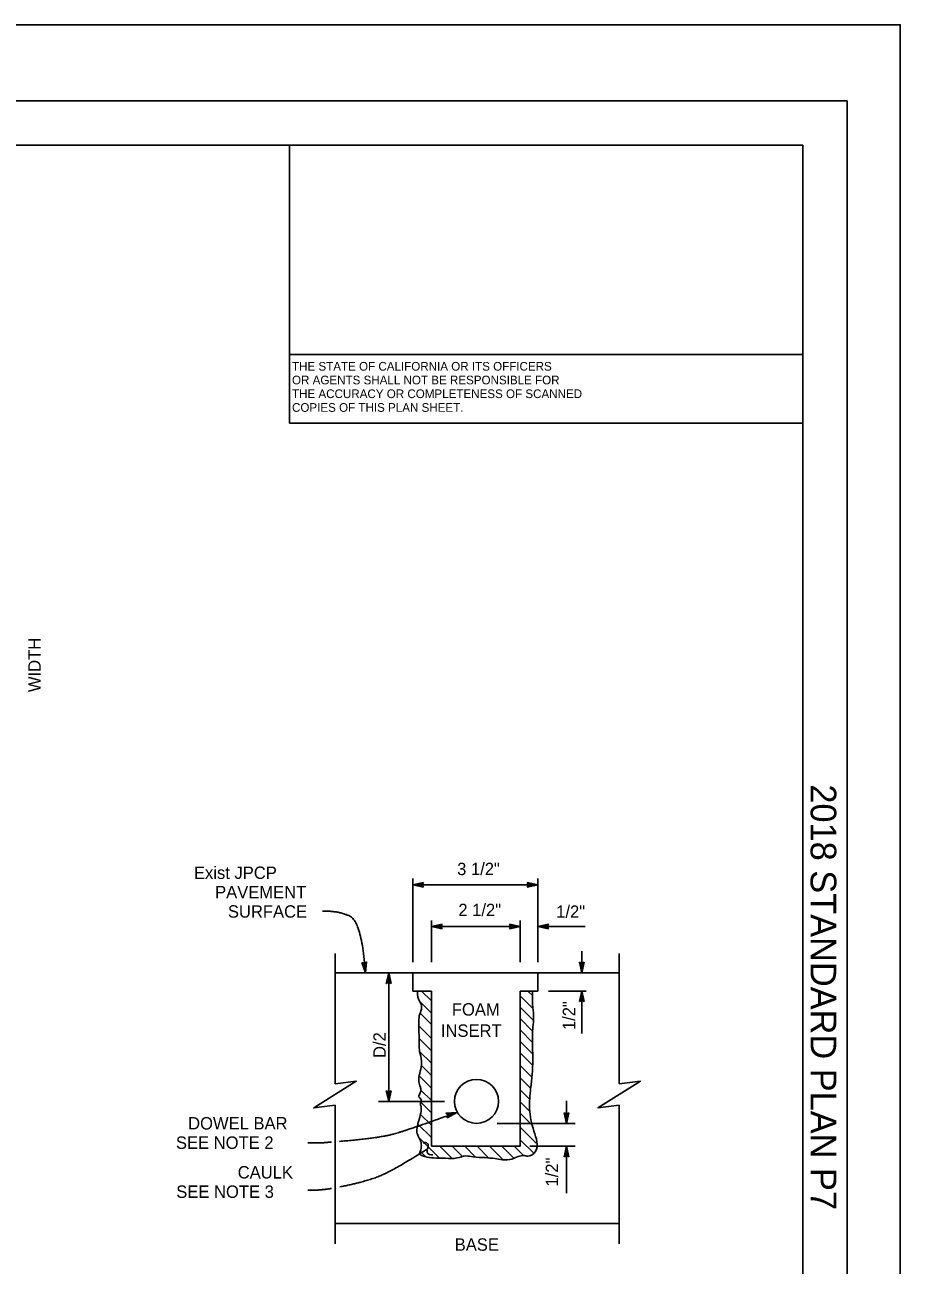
# Model space of a CAD drawing. Extents: x -893 to 867, y -474 to 712.
# Drawn here: x 372 to 867, y 12 to 712 of the extents above; entities that cross this region are included whole.
import ezdxf

# ---------------------------------------------------------------- set-up
doc = ezdxf.new("R2010")
doc.units = 0
for name, color, linetype in [('10 Sheet Format', 7, 'Continuous'), ('56 Stage 3 Anno', 7, 'Continuous'), ('57 Undefined', 7, 'Continuous'), ('58 Soundwalls', 7, 'Continuous'), ('60 Nongeo Data', 7, 'Continuous')]:
    doc.layers.add(name, color=color, linetype=linetype)

msp = doc.modelspace()

# ---------------------------------------------------------------- linework, layer by layer
at = {"layer": '10 Sheet Format'}
for p, q in [((-863.46, 668.96), (836.54, 668.96)), ((836.54, 668.96), (836.54, -431.04)), ((-813.45, 643.96), (811.55, 643.96)), ((521.56, 525.89), (521.56, 643.96)), ((811.55, -406.04), (811.55, 643.96)), ((811.55, 525.89), (521.56, 525.89)), ((521.56, 487.06), (521.56, 525.89)), ((811.55, 487.06), (521.56, 487.06))]:
    msp.add_line(p, q, dxfattribs=at)
for points in [[(-893.46, -474.04), (866.54, -474.04), (866.54, 711.96), (-893.46, 711.96)], [(-863.46, -431.04), (836.54, -431.04), (836.54, 668.96), (-863.46, 668.96)]]:
    msp.add_lwpolyline(points, close=True, dxfattribs=at)
at = {"layer": '56 Stage 3 Anno'}
for p, q in [((591.28, 182.7), (591.28, 229.94)), ((591.28, 226.43), (597.28, 227.76)), ((591.28, 226.43), (661.93, 226.43)), ((597.28, 225.09), (591.28, 226.43)), ((591.28, 226.43), (591.28, 226.43)), ((597.06, 225.44), (592.66, 226.43)), ((592.67, 226.43), (597.05, 227.4)), ((594.04, 226.43), (596.87, 227.05)), ((596.83, 225.8), (594.04, 226.43)), ((595.43, 226.43), (596.63, 226.69)), ((596.65, 226.15), (595.43, 226.43)), ((597.28, 227.76), (596.48, 226.43)), ((596.48, 226.43), (597.28, 225.09)), ((597.28, 227.76), (597.28, 227.76)), ((597.28, 225.09), (597.28, 225.09)), ((656.73, 226.43), (655.93, 227.77)), ((655.93, 227.77), (655.93, 227.77)), ((655.93, 227.77), (661.93, 226.43)), ((661.93, 226.43), (655.93, 225.1)), ((655.93, 225.1), (656.73, 226.43)), ((655.93, 225.1), (655.93, 225.1)), ((656.15, 227.41), (660.55, 226.43)), ((660.54, 226.42), (656.16, 225.46)), ((659.17, 226.43), (656.34, 225.8)), ((656.38, 227.05), (659.17, 226.43)), ((656.56, 226.71), (657.79, 226.43)), ((657.79, 226.43), (656.58, 226.16)), ((661.93, 182.7), (661.93, 229.94)), ((661.93, 226.43), (661.93, 226.43)), ((601.76, 182.7), (601.76, 206.32)), ((601.76, 202.89), (607.76, 204.22)), ((603.15, 202.89), (607.53, 203.86)), ((604.52, 202.89), (607.35, 203.51)), ((605.91, 202.88), (607.11, 203.15)), ((607.76, 204.22), (606.96, 202.89)), ((607.76, 204.22), (607.76, 204.22)), ((646.7, 202.89), (645.9, 204.23)), ((645.9, 204.23), (645.9, 204.23)), ((645.9, 204.23), (651.9, 202.89)), ((646.12, 203.87), (650.52, 202.89)), ((646.35, 203.51), (649.14, 202.89)), ((646.53, 203.17), (647.76, 202.89)), ((651.9, 182.7), (651.9, 206.32)), ((661.93, 202.89), (667.93, 204.22)), ((663.32, 202.89), (667.7, 203.86)), ((664.69, 202.89), (667.52, 203.51)), ((666.07, 202.89), (667.28, 203.15)), ((667.93, 204.22), (667.13, 202.89)), ((667.93, 204.22), (667.93, 204.22)), ((651.9, 202.89), (601.76, 202.89)), ((607.76, 201.55), (601.76, 202.89)), ((601.76, 202.89), (601.76, 202.89)), ((607.54, 201.9), (603.14, 202.89)), ((607.31, 202.26), (604.52, 202.89)), ((607.13, 202.61), (605.91, 202.88)), ((606.96, 202.89), (607.76, 201.55)), ((607.76, 201.55), (607.76, 201.55)), ((651.9, 202.89), (645.9, 201.56)), ((645.9, 201.56), (646.7, 202.89)), ((645.9, 201.56), (645.9, 201.56)), ((650.51, 202.89), (646.14, 201.92)), ((649.14, 202.89), (646.31, 202.26)), ((647.76, 202.89), (646.55, 202.62)), ((651.9, 202.89), (651.9, 202.89)), ((688.52, 202.89), (661.93, 202.89)), ((667.93, 201.55), (661.93, 202.89)), ((661.93, 202.89), (661.93, 202.89)), ((667.71, 201.91), (663.31, 202.89)), ((667.48, 202.26), (664.69, 202.89)), ((667.3, 202.61), (666.07, 202.89)), ((667.13, 202.89), (667.93, 201.55)), ((667.93, 201.55), (667.93, 201.55)), ((564.51, 176.79), (562.53, 182.61)), ((562.53, 182.61), (562.53, 182.61)), ((562.53, 182.61), (563.94, 181.96)), ((564.36, 178.17), (562.92, 182.42)), ((564.21, 179.54), (563.28, 182.28)), ((564.06, 180.91), (563.66, 182.08)), ((563.94, 181.96), (565.19, 182.9)), ((564.2, 182.16), (564.06, 180.91)), ((564.52, 182.38), (564.21, 179.54)), ((564.86, 182.65), (564.36, 178.16)), ((565.19, 182.9), (564.51, 176.79)), ((565.19, 182.9), (565.19, 182.9)), ((686.75, 176.79), (685.42, 182.79)), ((685.42, 182.79), (685.42, 182.79)), ((685.42, 182.79), (686.75, 181.99)), ((686.75, 178.18), (685.78, 182.56)), ((686.75, 179.56), (686.13, 182.38)), ((686.75, 180.94), (686.49, 182.15)), ((686.75, 176.79), (686.75, 189.03)), ((686.75, 181.99), (688.09, 182.79)), ((688.09, 182.79), (686.75, 176.79)), ((687.73, 182.58), (686.75, 178.17)), ((687.37, 182.34), (686.75, 179.56)), ((687.03, 182.17), (686.75, 180.94)), ((688.09, 182.79), (688.09, 182.79)), ((564.51, 176.79), (564.51, 176.79)), ((576.29, 170.79), (577.63, 176.79)), ((576.65, 171.01), (577.63, 175.41)), ((577.63, 104.15), (577.63, 176.79)), ((577.63, 176.79), (577.63, 176.79)), ((577.63, 176.79), (578.96, 170.79)), ((577.63, 175.4), (578.6, 171.03)), ((686.75, 176.79), (686.75, 176.79)), ((577.63, 171.59), (576.29, 170.79)), ((576.29, 170.79), (576.29, 170.79)), ((577, 171.24), (577.63, 174.03)), ((577.35, 171.42), (577.63, 172.65)), ((577.63, 174.03), (578.25, 171.2)), ((577.63, 172.65), (577.89, 171.44)), ((578.96, 170.79), (577.63, 171.59)), ((578.96, 170.79), (578.96, 170.79)), ((667.84, 166.46), (689.18, 166.46)), ((685.41, 160.46), (686.75, 166.46)), ((686.75, 161.26), (685.41, 160.46)), ((685.77, 160.68), (686.75, 165.08)), ((686.13, 160.91), (686.75, 163.7)), ((686.47, 161.09), (686.75, 162.31)), ((686.75, 166.46), (686.75, 166.46)), ((686.75, 166.46), (688.08, 160.46)), ((686.75, 142.5), (686.75, 166.46)), ((686.75, 165.07), (687.72, 160.69)), ((686.75, 163.7), (687.37, 160.87)), ((686.75, 162.31), (687.01, 161.11)), ((688.08, 160.46), (686.75, 161.26)), ((685.41, 160.46), (685.41, 160.46)), ((688.08, 160.46), (688.08, 160.46)), ((577.63, 104.15), (576.3, 110.15)), ((576.3, 110.15), (576.3, 110.15)), ((576.3, 110.15), (577.63, 109.35)), ((577.63, 105.54), (576.66, 109.91)), ((577.63, 106.91), (577.01, 109.74)), ((577.63, 108.29), (577.36, 109.5)), ((577.63, 109.35), (578.97, 110.15)), ((578.97, 110.15), (577.63, 104.15)), ((578.61, 109.93), (577.63, 105.53)), ((578.25, 109.7), (577.63, 106.91)), ((577.91, 109.52), (577.63, 108.29)), ((578.97, 110.15), (578.97, 110.15)), ((571.95, 104.15), (609.12, 104.15)), ((577.63, 104.15), (577.63, 104.15)), ((678.1, 91.73), (678.1, 104.49)), ((609.93, 97.48), (616.07, 97.93)), ((611.09, 96.43), (609.93, 97.48)), ((609.93, 97.48), (609.93, 97.48)), ((610.24, 97.21), (614.74, 97.53)), ((610.57, 96.93), (613.42, 97.14)), ((616.07, 97.93), (610.7, 94.93)), ((610.7, 94.93), (611.09, 96.43)), ((610.7, 94.93), (610.7, 94.93)), ((614.73, 97.53), (610.82, 95.34)), ((610.84, 96.65), (612.1, 96.74)), ((613.42, 97.14), (610.89, 95.72)), ((612.1, 96.74), (611.02, 96.13)), ((616.07, 97.93), (616.07, 97.93)), ((638.87, 91.73), (682.96, 91.73)), ((678.1, 91.73), (676.77, 97.73)), ((676.77, 97.73), (676.77, 97.73)), ((676.77, 97.73), (678.1, 96.93)), ((678.1, 93.12), (677.13, 97.49)), ((678.11, 94.49), (677.48, 97.31)), ((678.11, 95.87), (677.84, 97.08)), ((678.1, 96.93), (679.44, 97.73)), ((679.44, 97.73), (678.1, 91.73)), ((679.09, 97.51), (678.1, 93.11)), ((678.1, 91.73), (678.1, 91.73)), ((678.73, 97.28), (678.11, 94.49)), ((678.38, 97.1), (678.11, 95.87)), ((679.44, 97.73), (679.44, 97.73)), ((657.39, 78.87), (682.96, 78.87)), ((676.76, 72.87), (678.1, 78.87)), ((677.12, 73.09), (678.1, 77.49)), ((678.1, 78.87), (678.1, 78.87)), ((678.1, 78.87), (679.43, 72.87)), ((678.1, 52.27), (678.1, 78.87)), ((678.11, 77.48), (679.07, 73.1)), ((678.1, 73.67), (676.76, 72.87)), ((676.76, 72.87), (676.76, 72.87)), ((677.48, 73.32), (678.1, 76.11)), ((677.83, 73.49), (678.1, 74.72)), ((678.1, 76.11), (678.73, 73.28)), ((678.1, 74.72), (678.37, 73.52)), ((679.43, 72.87), (678.1, 73.67)), ((679.43, 72.87), (679.43, 72.87))]:
    msp.add_line(p, q, dxfattribs=at)
for points in [[(564.51, 176.79), (562.38, 205.59), (548.84, 211.93), (540.16, 211.47)], [(616.07, 97.93), (592.5, 89.37), (573.11, 83.38), (549.83, 81.56)], [(545.29, 81.26), (540.13, 80.65), (536.14, 80.81), (531.89, 80.71)], [(599.57, 77.38), (578.85, 64.11), (562.1, 58.26), (550.05, 55.87)], [(545.29, 55.01), (540.15, 54.21), (535.58, 54.02), (532.03, 54.05)]]:
    msp.add_open_spline(points, degree=2, dxfattribs=at)
msp.add_spline([(597.09, 80.59), (597.7, 80.83), (598.39, 80.89), (599.42, 80.43), (599.86, 79.82), (600, 79.02), (599.78, 78.03), (599.57, 77.38), (599.35, 76.6), (599.4, 75.47), (599.81, 74.69), (600.73, 74.13), (602.25, 74.03), (602.55, 74.05)], degree=3, dxfattribs=at)
at = {"layer": '58 Soundwalls'}
for p, q in [((601.76, 160.84), (596.14, 166.46)), ((659.13, 156.53), (651.9, 163.75)), ((658.99, 163.67), (656.2, 166.46)), ((601.76, 153.93), (595.6, 160.09)), ((659.48, 149.75), (651.9, 157.33)), ((601.76, 147.64), (595.39, 154.01)), ((658.94, 143.86), (651.9, 150.9)), ((601.76, 139.69), (594.69, 146.77)), ((658.95, 137.41), (651.9, 144.47)), ((601.76, 132.69), (594.82, 139.63)), ((659.13, 130.81), (651.9, 138.03)), ((601.76, 125.68), (595.1, 132.35)), ((658.88, 124.66), (651.9, 131.64)), ((601.76, 118.68), (596.12, 124.33)), ((658.34, 117.98), (651.9, 124.42)), ((601.76, 111.68), (595.03, 118.42)), ((657.86, 111.45), (651.9, 117.4)), ((601.76, 104.68), (595.69, 110.76)), ((657.44, 105.16), (651.9, 110.7)), ((601.76, 97.68), (595.6, 103.84)), ((657.29, 98.4), (651.82, 103.87)), ((601.76, 83.68), (594.1, 91.34)), ((601.76, 90.68), (595.61, 96.83)), ((658.99, 90.41), (651.9, 97.49)), ((660.92, 80.53), (651.9, 89.55)), ((606.37, 72.07), (594.64, 83.8)), ((613.37, 72.06), (606.57, 78.87)), ((619.39, 73.05), (613.57, 78.87)), ((626.75, 72.69), (620.57, 78.87)), ((634.26, 72.17), (627.57, 78.87)), ((642.23, 71.21), (634.57, 78.87)), ((648.55, 71.89), (641.57, 78.87)), ((653.93, 73.5), (648.4, 79.03)), ((659.73, 74.7), (651.9, 82.53)), ((598.58, 72.86), (595.32, 76.12))]:
    msp.add_line(p, q, dxfattribs=at)
at = {"layer": '60 Nongeo Data'}
for p, q in [((547.37, 187.69), (547.37, 128.99)), ((707.86, 187.69), (707.86, 129.77)), ((547.37, 176.79), (591.28, 176.79)), ((591.28, 176.79), (591.28, 166.46)), ((591.28, 176.79), (661.93, 176.79)), ((661.89, 176.78), (707.82, 176.78)), ((661.93, 176.79), (661.93, 169.12)), ((661.93, 166.46), (661.93, 176.61)), ((591.28, 166.46), (601.76, 166.46)), ((601.76, 166.46), (601.76, 78.87)), ((651.9, 166.46), (661.93, 166.46)), ((651.9, 158.63), (651.9, 166.46)), ((658.94, 158.66), (658.84, 166.48)), ((651.9, 158.63), (651.9, 78.87)), ((547.33, 114), (547.33, 130.5)), ((707.81, 114), (707.81, 130.5)), ((547.33, 85.5), (547.33, 102)), ((707.81, 85.5), (707.81, 102)), ((547.37, 85.5), (547.37, 23.8)), ((707.87, 85.5), (707.87, 23.8)), ((601.76, 78.87), (651.9, 78.87)), ((547.3, 35.2), (707.8, 35.2))]:
    msp.add_line(p, q, dxfattribs=at)
for points in [[(547.33, 114), (559.33, 115.5), (535.33, 100.5), (547.33, 102)], [(707.81, 114), (719.81, 115.5), (695.81, 100.5), (707.81, 102)]]:
    msp.add_lwpolyline(points, dxfattribs=at)
msp.add_circle((627.24, 104.15), 12.42, dxfattribs=at)
for points in [[(596.22, 158.52), (593.88, 164.46), (593.94, 166.52)], [(596.22, 158.52), (596.13, 156.2), (594.9, 152.36), (594.7, 148.91), (594.7, 145.27), (594.9, 136.45), (595.11, 132.24), (596.13, 127.06), (596.13, 126.3), (596.13, 124.76), (594.7, 115.18), (595.52, 112.3), (595.72, 110), (594.9, 106.36), (595.93, 105.21), (595.52, 103.1), (595.93, 101.19), (595.93, 98.7), (593.68, 89.3), (593.68, 86.05), (594.5, 84.13), (595.93, 80.87), (595.93, 77.61), (595.02, 74.79)], [(595.02, 74.79), (595.08, 74.69), (598.14, 72.96), (603.05, 72.2), (609.79, 72), (616.13, 72.2), (621.24, 73.35), (625.33, 72.77), (632.07, 72.39), (637.59, 71.81), (641.88, 71.24), (647.2, 71.62), (654.14, 73.54), (656.19, 73.15), (660.48, 75.84), (659.66, 87.34), (657.21, 99.99), (657.82, 111.49), (659.05, 127.4), (658.85, 142.54), (659.46, 152.5), (658.91, 158.8)]]:
    msp.add_spline(points, degree=3, dxfattribs=at)

# ---------------------------------------------------------------- texts
at = {"layer": '10 Sheet Format'}
for s, p in [('THE STATE OF CALIFORNIA OR ITS OFFICERS', (523.03, 516.71)), ('OR AGENTS SHALL NOT BE RESPONSIBLE FOR', (523.03, 508.96)), ('THE ACCURACY OR COMPLETENESS OF SCANNED', (523.03, 501.21)), ('COPIES OF THIS PLAN SHEET.', (523.03, 493.46))]:
    msp.add_text(s, height=4.9, dxfattribs=at).set_placement(p)
msp.add_text('2018 STANDARD PLAN P7', height=14.5, rotation=270, dxfattribs=at).set_placement((815.95, 283.14))
at = {"layer": '57 Undefined'}
for s, p in [('WIDTH', (381.07, 335.21)), ('1/2"', (682.97, 144.4)), ('D/2', (575.96, 128.64)), ('1/2"', (673.35, 56.07))]:
    msp.add_text(s, height=7, rotation=90, dxfattribs=at).set_placement(p)
for s, p in [('3 1/2"', (616.29, 231.89)), ('Exist JPCP', (467.63, 229.74)), ('PAVEMENT', (479.59, 218.8)), ('SURFACE', (486.82, 207.87)), ('2 1/2"', (616.97, 208.72)), ('1/2"', (672.24, 207.78)), ('FOAM', (613.3, 152.59)), ('INSERT', (607.11, 140.59)), ('DOWEL BAR', (464.34, 88.29)), ('SEE NOTE 2', (457.46, 77.35)), ('CAULK', (492.36, 60.61)), ('SEE NOTE 3', (457.64, 49.68)), ('BASE', (614.92, 19.83))]:
    msp.add_text(s, height=7, dxfattribs=at).set_placement(p)

doc.saveas('drawing.dxf')
